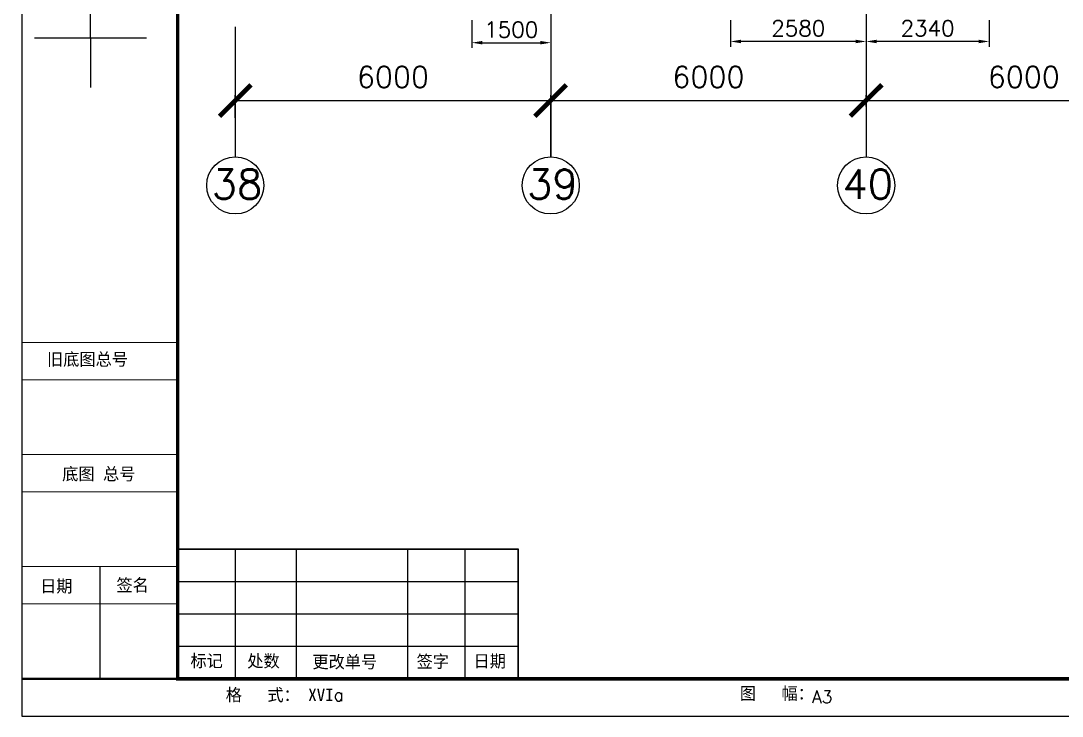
# Model space of a CAD drawing. Extents: x 209403 to 307023, y -44422 to 4539.
# Drawn here: x 257005 to 276815, y -44422 to -31184 of the extents above; entities that cross this region are included whole.
import ezdxf

# ---------------------------------------------------------------- set-up
doc = ezdxf.new("R2010")
doc.units = 0
doc.header["$LTSCALE"] = 60
doc.layers.get('0').update_dxf_attribs({"linetype": 'CONTINUOUS'})
doc.layers.get('DEFPOINTS').update_dxf_attribs({"linetype": 'CONTINUOUS'})
for name, color, linetype in [('SMPEN_THICK', 7, 'CONTINUOUS'), ('空调风管', 7, 'CONTINUOUS'), ('立柱', 7, 'CONTINUOUS')]:
    doc.layers.add(name, color=color, linetype=linetype)
doc.styles.get("Standard").update_dxf_attribs({"font": 'txt.shx', "height": 300})
doc.dimstyles.get("Standard").update_dxf_attribs({"dimscale": 0, "dimtxt": 2, "dimasz": 200, "dimexe": 100, "dimexo": 100, "dimgap": 100, "dimtad": 1, "dimdec": 0, "dimdsep": 46, "dimtxsty": 'Standard', "dimcen": 0, "dimclrd": 5, "dimclre": 5, "dimclrt": 5, "dimadec": 0, "dimazin": 0, "dimtfac": 1, "dimtdec": 4, "dimtmove": 0, "dimatfit": 0, "dimfxl": 1, "dimtolj": 1, "dimtzin": 0, "dimarcsym": 0})

# ---------------------------------------------------------------- blocks, each defined once
blk = doc.blocks.new('_ARCHTICK')
at = {"color": 0, "linetype": 'ByBlock', "const_width": 0.15}
blk.add_lwpolyline([(-0.5, -0.5), (0.5, 0.5)], dxfattribs=at)
blk = doc.blocks.new('*D98')
at = {"layer": 'DEFPOINTS', "color": 0, "transparency": 16777216}
for p in [(273085, -30563), (275425, -31069), (273085, -31578)]:
    blk.add_point(p, dxfattribs=at)
at = {"layer": '空调风管', "color": 5, "lineweight": -2, "transparency": 16777216}
for p, q in [((273085, -30663), (273085, -31678)), ((275425, -31169), (275425, -31678)), ((275225, -31578), (273285, -31578))]:
    blk.add_line(p, q, dxfattribs=at)
at = {"layer": '空调风管', "color": 5, "transparency": 16777216}
for points in [[(273285, -31544), (273285, -31611), (273085, -31578)], [(275225, -31544), (275225, -31611), (275425, -31578)]]:
    blk.add_solid(points, dxfattribs=at)
at = {"layer": '空调风管', "color": 5, "transparency": 16777216, "insert": (274255, -31328), "char_height": 300, "attachment_point": 5}
blk.add_mtext('\\A1;2340', dxfattribs=at)
blk = doc.blocks.new('*D99')
at = {"layer": 'DEFPOINTS', "color": 0, "transparency": 16777216}
for p in [(267085, -30563), (265585, -31069), (267085, -31601)]:
    blk.add_point(p, dxfattribs=at)
at = {"layer": '空调风管', "color": 5, "lineweight": -2, "transparency": 16777216}
for p, q in [((267085, -30663), (267085, -31701)), ((265585, -31169), (265585, -31701)), ((265785, -31601), (266885, -31601))]:
    blk.add_line(p, q, dxfattribs=at)
at = {"layer": '空调风管', "color": 5, "transparency": 16777216}
for points in [[(265785, -31567), (265785, -31634), (265585, -31601)], [(266885, -31567), (266885, -31634), (267085, -31601)]]:
    blk.add_solid(points, dxfattribs=at)
at = {"layer": '空调风管', "color": 5, "transparency": 16777216, "insert": (266335, -31351), "char_height": 300, "attachment_point": 5}
blk.add_mtext('\\A1;1500', dxfattribs=at)
blk = doc.blocks.new('*D100')
at = {"layer": 'DEFPOINTS', "color": 0, "transparency": 16777216}
for p in [(273085, -30563), (270505, -31069), (270505, -31578)]:
    blk.add_point(p, dxfattribs=at)
at = {"layer": '空调风管', "color": 5, "lineweight": -2, "transparency": 16777216}
for p, q in [((273085, -30663), (273085, -31678)), ((270505, -31169), (270505, -31678)), ((272885, -31578), (270705, -31578))]:
    blk.add_line(p, q, dxfattribs=at)
at = {"layer": '空调风管', "color": 5, "transparency": 16777216}
for points in [[(270705, -31544), (270705, -31611), (270505, -31578)], [(272885, -31544), (272885, -31611), (273085, -31578)]]:
    blk.add_solid(points, dxfattribs=at)
at = {"layer": '空调风管', "color": 5, "transparency": 16777216, "insert": (271795, -31328), "char_height": 300, "attachment_point": 5}
blk.add_mtext('\\A1;2580', dxfattribs=at)

msp = doc.modelspace()

# ---------------------------------------------------------------- linework, layer by layer
at = {"color": 4}
for p, q in [((257025.9, -8878.9), (257025.9, -44421.7)), ((259987.8, -9708.3), (259987.8, -43710.9)), ((258329.1, -31507.8), (258329.1, -30560)), ((257262.9, -31507.8), (259395.4, -31507.8)), ((258329.1, -31507.8), (258329.1, -32455.6)), ((259995.7, -37313.2), (257033.8, -37309.5)), ((259994.8, -38024), (257032.9, -38020.4)), ((259993, -39445.7), (257031.1, -39442.1)), ((259992.2, -40156.6), (257030.3, -40152.9)), ((259987.8, -40038.1), (259987.8, -43710.9)), ((266467.1, -41245.4), (259970.1, -41245.4)), ((261091, -43710.9), (261091, -41245.4)), ((262247.2, -43710.9), (262247.2, -41245.4)), ((264369, -43710.9), (264369, -41245.4)), ((265458.3, -43710.9), (265458.3, -41245.4)), ((266467.1, -43710.9), (266467.1, -41245.4)), ((259990.4, -41578.3), (257028.5, -41574.7)), ((258511.2, -41576.5), (258511.2, -43709)), ((266467.1, -41861.5), (259970.1, -41861.5)), ((259989.6, -42289.1), (257027.7, -42285.5)), ((266467.1, -42477.5), (259970.1, -42477.5)), ((266467.1, -43093.6), (259970.1, -43093.6)), ((259987.8, -43710.9), (306548.8, -43710.9)), ((259987.8, -43710.9), (267096.4, -43710.9)), ((257025.9, -44421.7), (307022.7, -44421.7))]:
    msp.add_line(p, q, dxfattribs=at)
at = {"linetype": 'ByBlock'}
for p, q in [((261084.6, -33030.9), (261084.6, -32602.3)), ((267084.6, -33766), (267084.6, -32602.3)), ((267084.6, -33766), (267084.6, -32602.3)), ((273084.6, -32816.6), (273084.6, -32602.3)), ((273084.6, -32816.6), (273084.6, -32602.3)), ((261084.6, -32702.3), (267084.6, -32702.3)), ((267084.6, -32702.3), (273084.6, -32702.3)), ((273084.6, -32702.3), (279084.6, -32702.3))]:
    msp.add_line(p, q, dxfattribs=at)
at = {"layer": 'DEFPOINTS', "linetype": 'ByBlock'}
for p in [(267084.6, -32702.3), (273084.6, -32702.3), (273084.6, -32916.6), (273084.6, -32916.6), (261084.6, -33130.9), (267084.6, -33866), (267084.6, -33866)]:
    msp.add_point(p, dxfattribs=at)
at = {"layer": 'SMPEN_THICK', "color": 4}
for p, q in [((266467.1, -41245.4), (259987.8, -41245.4)), ((266467.1, -43710.9), (266467.1, -41245.4)), ((266467.1, -41245.4), (266467.1, -43710.9))]:
    msp.add_line(p, q, dxfattribs=at)
for points, const_width in [([(306548.8, -9708.3), (306548.8, -43710.9), (259987.8, -43710.9), (259987.8, -9708.3), (306548.8, -9708.3)], 65.2), ([(266467.1, -43710.9), (266467.1, -41245.4), (259987.8, -41245.4)], 23.7), ([(259987.8, -43710.9), (257025.9, -43710.4)], 41.5)]:
    msp.add_lwpolyline(points, dxfattribs=dict(at, const_width=const_width))
at = {"layer": '立柱'}
for p, q in [((261084.6, -31299.6), (261084.6, -33773.7)), ((267084.6, -31299.6), (267084.6, -33773.7)), ((273084.6, -31299.6), (273084.6, -33773.7))]:
    msp.add_line(p, q, dxfattribs=at)
for centre in [(261084.6, -34317.4), (267084.6, -34317.4), (273084.6, -34317.4)]:
    msp.add_circle(centre, 543.7, dxfattribs=at)

# ---------------------------------------------------------------- block references
at = {"linetype": 'ByBlock', "xscale": 600, "yscale": 600, "zscale": 600, "rotation": 180}
for p in [(261084.6, -32702.3), (267084.6, -32702.3), (273084.6, -32702.3)]:
    msp.add_blockref('_ARCHTICK', p, dxfattribs=at)
at = {"linetype": 'ByBlock', "xscale": 600, "yscale": 600, "zscale": 600}
for p in [(267084.6, -32702.3), (273084.6, -32702.3)]:
    msp.add_blockref('_ARCHTICK', p, dxfattribs=at)

# ---------------------------------------------------------------- texts
at = {"linetype": 'ByBlock', "char_height": 400, "attachment_point": 5}
for insert in [(264084.6, -32252.3), (270084.6, -32252.3), (276084.6, -32252.3)]:
    msp.add_mtext('\\A1;6000', dxfattribs=dict(at, insert=insert))
at = {"layer": 'SMPEN_THICK', "color": 4, "attachment_point": 1}
for s, insert, char_height, width in [('\\fTxt|b0|i0|c134|p2;旧底图总号', (257503.4, -37509.1), 236.952, 12198.316), ('\\fTxt|b0|i0|c134|p2;底图 总号', (257792, -39691), 236.952, 6191.569), ('\\fTxt|b0|i0|c134|p2;日期', (257371.3, -41826.2), 236.952, 5082.632), ('\\fTxt|b0|i0|c134|p2;签名', (258823.8, -41808.2), 236.952, 4620.575), ('\\fTxt|b0|i0|c134|p2;标记', (260231.8, -43249.4), 236.952, 11089.378), ('\\fTxt|b0|i0|c134|p2;处数', (261313.3, -43253.2), 236.952, 13122.431), ('\\fTxt|b0|i0|c134|p2;更改单号', (262551.7, -43268.4), 236.952, 6930.862), ('\\fTxt|b0|i0|c134|p2;签字', (264534.3, -43261.8), 236.952, 4712.987), ('\\fTxt|b0|i0|c134|p2;日期', (265616.5, -43254.2), 236.952, 6561.217), ('\\fTxt|b0|i0|c134|p2;格   式： XVI\\Ftxt.shx;a', (260903.5, -43897.4), 236.952, 11551.437), ('\\fTxt|b0|i0|c134|p2;图   幅：', (270683.1, -43868.6), 236.952, 10442.497), ('A3', (272057.8, -43934.9), 236.95, 32252.556)]:
    msp.add_mtext(s, dxfattribs=dict(at, insert=insert, char_height=char_height, width=width))
at = {"layer": '立柱'}
for s, p in [('38', (260638, -34572.3)), ('39', (266638, -34572.3)), ('40', (272638, -34572.3))]:
    msp.add_text(s, height=560, dxfattribs=at).set_placement(p)

# ---------------------------------------------------------------- dimensions: what is measured, and where the dimension line sits
at = {"layer": '空调风管', "color": 3}
for base, p1, p2, picture, middle in [((267084.6, -31600.5), (265584.6, -31069), (267084.6, -30563), '*D99', (266334.6, -31350.5)), ((270504.6, -31577.5), (273084.6, -30563), (270504.6, -31069), '*D100', (271794.6, -31327.5)), ((273084.6, -31577.5), (275424.6, -31069), (273084.6, -30563), '*D98', (274254.6, -31327.5))]:
    dim = msp.add_linear_dim(base=base, p1=p1, p2=p2, dimstyle='Standard', override={"dimscale": 1}, dxfattribs=at)
    dim.commit()
    dim.dimension.update_dxf_attribs({"geometry": picture, "text_midpoint": middle})

doc.saveas('drawing.dxf')
